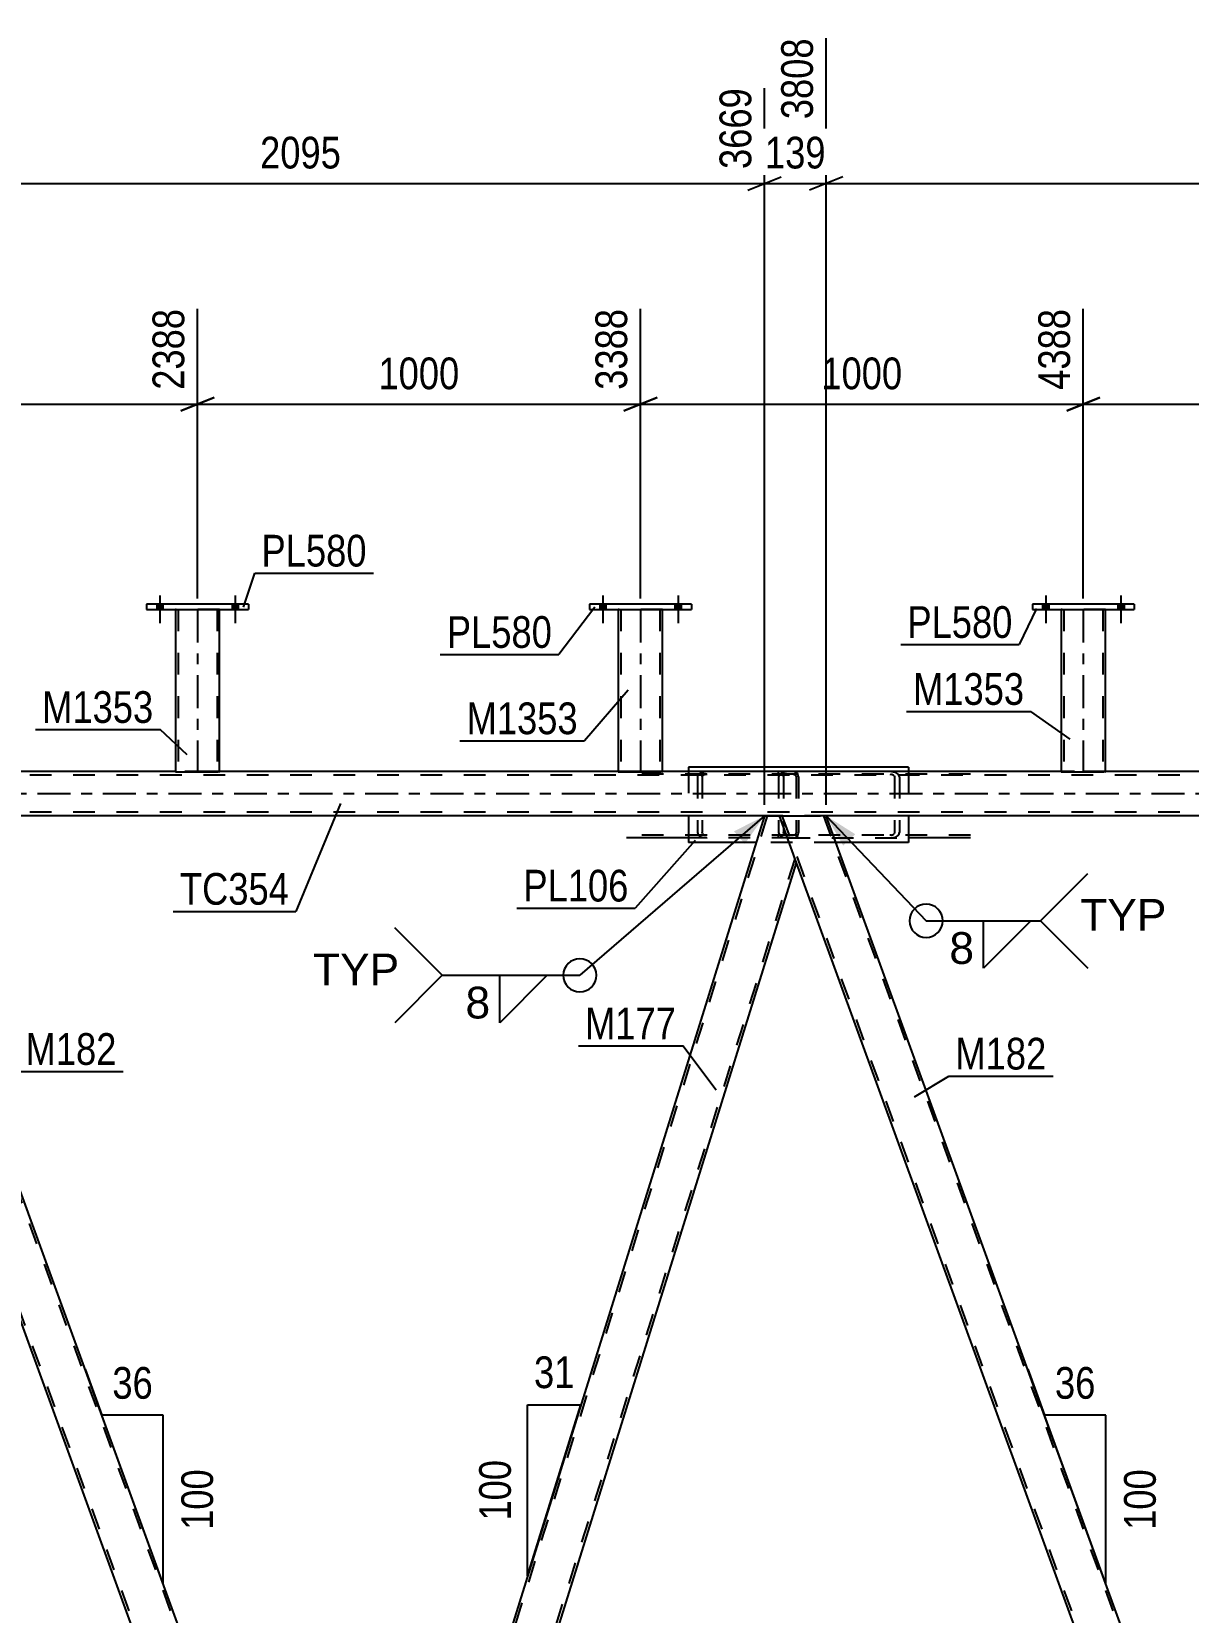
# Model space of a CAD drawing. Header units: millimetres. Extents: x -832 to 357, y -842 to -1.
# Drawn here: x -718.5 to -614.1, y -725.9 to -583.1 of the extents above; entities that cross this region are included whole.
import ezdxf

# ---------------------------------------------------------------- set-up
doc = ezdxf.new("R2010")
doc.units = ezdxf.units.MM
doc.linetypes.add('DXK_LINE_DOT2', pattern=[3.9198, 1.9599, -1.9599])
doc.linetypes.add('DXK_LINE_DOT3', pattern=[5.9187, 2.979, -0.9799, 0.9799, -0.9799])
doc.styles.add('Arial', font='ARIAL.TTF', dxfattribs={"height": 0.2})
doc.styles.add('Arial Narrow', font='ARIALN.TTF', dxfattribs={"height": 0.2})

# ---------------------------------------------------------------- blocks, each defined once
blk = doc.blocks.new('Part-570388851-6500 - 6452')
at = {"color": 2, "linetype": 'Continuous'}
for p, q in [((-736.16, -653.92), (-692.04, -775.14)), ((-736.16, -653.92), (-736.12, -653.92)), ((-736.12, -653.92), (-732.41, -653.92)), ((-731.9, -653.92), (-732.41, -653.92)), ((-689.04, -771.67), (-731.9, -653.92))]:
    blk.add_line(p, q, dxfattribs=at)
at = {"color": 7, "linetype": 'DXK_LINE_DOT2'}
for p, q in [((-735.9, -653.92), (-691.78, -775.14)), ((-732.16, -653.92), (-688.03, -775.14)), ((-731.94, -653.92), (-732.05, -653.92)), ((-731.9, -653.92), (-731.94, -653.92)), ((-689.04, -771.67), (-687.78, -775.14)), ((-687.78, -775.14), (-692.04, -775.14))]:
    blk.add_line(p, q, dxfattribs=at)
blk = doc.blocks.new('Part-570388851-6543 - 6452')
at = {"color": 2, "linetype": 'Continuous'}
for p, q in [((-651.02, -653.92), (-650.98, -653.92)), ((-650.98, -653.92), (-647.28, -653.92)), ((-646.77, -653.92), (-647.28, -653.92)), ((-603.91, -771.67), (-646.77, -653.92)), ((-649.48, -658.17), (-606.9, -775.14))]:
    blk.add_line(p, q, dxfattribs=at)
at = {"color": 7, "linetype": 'DXK_LINE_DOT2'}
for p, q in [((-651.02, -653.92), (-649.48, -658.17)), ((-650.77, -653.92), (-606.65, -775.14)), ((-647.02, -653.92), (-602.9, -775.14)), ((-646.8, -653.92), (-646.92, -653.92)), ((-646.77, -653.92), (-646.8, -653.92)), ((-603.91, -771.67), (-602.65, -775.14)), ((-602.65, -775.14), (-606.9, -775.14))]:
    blk.add_line(p, q, dxfattribs=at)
blk = doc.blocks.new('Part-570388851-6627 - 6452')
at = {"color": 2, "linetype": 'Continuous'}
for p, q in [((-625.55, -635.28), (-625.55, -649.93)), ((-621.55, -649.93), (-621.55, -635.28)), ((-625.55, -649.93), (-622.03, -649.93)), ((-621.59, -649.93), (-622.03, -649.93)), ((-621.59, -649.93), (-621.55, -649.93))]:
    blk.add_line(p, q, dxfattribs=at)
at = {"color": 7, "linetype": 'DXK_LINE_DOT2'}
for p, q in [((-621.55, -635.28), (-625.55, -635.28)), ((-625.31, -635.28), (-625.31, -649.93)), ((-621.79, -635.28), (-621.79, -649.93)), ((-625.31, -649.93), (-625.29, -649.93)), ((-622.03, -649.93), (-621.69, -649.93))]:
    blk.add_line(p, q, dxfattribs=at)
at = {"color": 7, "linetype": 'DXK_LINE_DOT3'}
blk.add_line((-623.55, -635.28), (-623.55, -649.93), dxfattribs=at)
blk = doc.blocks.new('Part-570388851-6663 - 6452')
at = {"color": 2, "linetype": 'Continuous'}
for p, q in [((-708.15, -634.8), (-708.15, -635.28)), ((-698.95, -634.8), (-708.15, -634.8)), ((-708.15, -635.28), (-698.95, -635.28)), ((-698.95, -634.8), (-698.95, -635.28))]:
    blk.add_line(p, q, dxfattribs=at)
blk = doc.blocks.new('Part-570388851-6668 - 6452')
at = {"color": 2, "linetype": 'Continuous'}
for p, q in [((-705.55, -635.28), (-705.55, -649.93)), ((-701.55, -649.93), (-701.55, -635.28)), ((-705.55, -649.93), (-702.03, -649.93)), ((-701.59, -649.93), (-702.03, -649.93)), ((-701.59, -649.93), (-701.55, -649.93))]:
    blk.add_line(p, q, dxfattribs=at)
at = {"color": 7, "linetype": 'DXK_LINE_DOT2'}
for p, q in [((-701.55, -635.28), (-705.55, -635.28)), ((-705.31, -635.28), (-705.31, -649.93)), ((-701.79, -635.28), (-701.79, -649.93)), ((-705.31, -649.93), (-705.29, -649.93)), ((-705.29, -649.93), (-705.25, -649.93)), ((-705.25, -649.93), (-705.24, -649.93)), ((-702.03, -649.93), (-701.69, -649.93))]:
    blk.add_line(p, q, dxfattribs=at)
at = {"color": 7, "linetype": 'DXK_LINE_DOT3'}
blk.add_line((-703.55, -635.28), (-703.55, -649.93), dxfattribs=at)
blk = doc.blocks.new('Part-570388851-6714 - 6452')
at = {"color": 2, "linetype": 'Continuous'}
for p, q in [((-652.34, -653.92), (-689.04, -771.67)), ((-652.34, -653.92), (-652.3, -653.92)), ((-652.3, -653.92), (-651.02, -653.92)), ((-651.02, -653.92), (-649.48, -658.17)), ((-649.48, -658.17), (-685.93, -775.14)), ((-687.78, -775.14), (-689.04, -771.67))]:
    blk.add_line(p, q, dxfattribs=at)
at = {"color": 7, "linetype": 'DXK_LINE_DOT2'}
for p, q in [((-652.09, -653.92), (-688.91, -772.05)), ((-649.61, -657.8), (-686.19, -775.14)), ((-685.93, -775.14), (-687.78, -775.14))]:
    blk.add_line(p, q, dxfattribs=at)
blk = doc.blocks.new('Bolt-570388851-6970 - 6452')
at = {"linetype": 'Continuous'}
for points in [[(-666.67, -634.8), (-667.23, -634.8), (-667.23, -635.28), (-666.67, -635.28)], [(-666.67, -634.8), (-667.23, -634.8), (-667.23, -635.28), (-666.67, -635.28)], [(-659.87, -634.8), (-660.43, -634.8), (-660.43, -635.28), (-659.87, -635.28)], [(-659.87, -634.8), (-660.43, -634.8), (-660.43, -635.28), (-659.87, -635.28)]]:
    blk.add_hatch(color=1, dxfattribs=at).paths.add_polyline_path(points)
at = {"color": 1, "linetype": 'Continuous'}
for p, q in [((-666.95, -634), (-666.95, -636.52)), ((-666.95, -634), (-666.95, -636.52)), ((-660.15, -634), (-660.15, -636.52)), ((-660.15, -634), (-660.15, -636.52)), ((-667.23, -634.8), (-667.23, -635.28)), ((-667.23, -634.8), (-667.23, -635.28)), ((-666.67, -634.8), (-666.67, -635.28)), ((-666.67, -634.8), (-666.67, -635.28)), ((-660.43, -634.8), (-660.43, -635.28)), ((-660.43, -634.8), (-660.43, -635.28)), ((-659.87, -634.8), (-659.87, -635.28)), ((-659.87, -634.8), (-659.87, -635.28))]:
    blk.add_line(p, q, dxfattribs=at)
blk = doc.blocks.new('Part-570388851-6797 - 6452')
at = {"color": 2, "linetype": 'Continuous'}
for p, q in [((-628.15, -634.8), (-628.15, -635.28)), ((-618.95, -634.8), (-628.15, -634.8)), ((-628.15, -635.28), (-618.95, -635.28)), ((-618.95, -634.8), (-618.95, -635.28))]:
    blk.add_line(p, q, dxfattribs=at)
blk = doc.blocks.new('Part-570388851-6928 - 6452')
at = {"color": 2, "linetype": 'Continuous'}
for p, q in [((-668.15, -634.8), (-668.15, -635.28)), ((-658.95, -634.8), (-668.15, -634.8)), ((-668.15, -635.28), (-658.95, -635.28)), ((-658.95, -634.8), (-658.95, -635.28))]:
    blk.add_line(p, q, dxfattribs=at)
blk = doc.blocks.new('Part-570388851-6883 - 6452')
at = {"color": 7, "linetype": 'DXK_LINE_DOT2'}
for p, q in [((-542.03, -649.92), (-745.55, -649.92)), ((-701.55, -649.92), (-705.55, -649.92)), ((-661.55, -649.92), (-665.55, -649.92)), ((-621.55, -649.92), (-625.55, -649.92)), ((-81.73, -650.24), (-763.31, -650.24)), ((-81.73, -653.6), (-763.31, -653.6)), ((-646.77, -653.92), (-652.34, -653.92))]:
    blk.add_line(p, q, dxfattribs=at)
at = {"color": 2, "linetype": 'Continuous'}
for p, q in [((-705.55, -649.92), (-741.55, -649.92)), ((-665.55, -649.92), (-701.55, -649.92)), ((-625.55, -649.92), (-661.55, -649.92)), ((-585.55, -649.92), (-621.55, -649.92)), ((-652.34, -653.92), (-731.9, -653.92)), ((-567.21, -653.92), (-646.77, -653.92))]:
    blk.add_line(p, q, dxfattribs=at)
at = {"color": 7, "linetype": 'DXK_LINE_DOT3'}
blk.add_line((-81.73, -651.92), (-763.31, -651.92), dxfattribs=at)
blk = doc.blocks.new('Part-570388851-6933 - 6452')
at = {"color": 2, "linetype": 'Continuous'}
for p, q in [((-665.55, -635.28), (-665.55, -649.93)), ((-661.55, -649.93), (-661.55, -635.28)), ((-665.55, -649.93), (-662.03, -649.93)), ((-661.59, -649.93), (-662.03, -649.93)), ((-661.59, -649.93), (-661.55, -649.93))]:
    blk.add_line(p, q, dxfattribs=at)
at = {"color": 7, "linetype": 'DXK_LINE_DOT2'}
for p, q in [((-661.55, -635.28), (-665.55, -635.28)), ((-665.31, -635.28), (-665.31, -649.93)), ((-661.79, -635.28), (-661.79, -649.93)), ((-665.31, -649.93), (-665.29, -649.93)), ((-665.29, -649.93), (-665.25, -649.93)), ((-665.25, -649.93), (-665.24, -649.93)), ((-662.03, -649.93), (-661.69, -649.93))]:
    blk.add_line(p, q, dxfattribs=at)
at = {"color": 7, "linetype": 'DXK_LINE_DOT3'}
blk.add_line((-663.55, -635.28), (-663.55, -649.93), dxfattribs=at)
blk = doc.blocks.new('Part-570388851-6964 - 6452')
at = {"color": 7, "linetype": 'DXK_LINE_DOT2'}
for p, q in [((-649.71, -649.92), (-664.81, -649.92)), ((-649.71, -650.16), (-664.81, -650.16)), ((-658.35, -650.27), (-658.4, -650.4)), ((-658.4, -650.4), (-658.4, -655.44)), ((-658.33, -650.22), (-658.35, -650.27)), ((-657.96, -650.4), (-657.93, -650.31)), ((-657.96, -650.4), (-657.96, -655.44)), ((-657.52, -649.92), (-657.86, -649.96)), ((-657.69, -650.18), (-657.52, -650.16)), ((-651.07, -650.16), (-651.07, -649.92)), ((-649.54, -649.96), (-649.71, -649.92)), ((-649.71, -650.16), (-649.63, -650.18)), ((-649.63, -650.18), (-649.56, -650.23)), ((-649.56, -650.23), (-649.51, -650.31)), ((-649.4, -650.07), (-649.54, -649.96)), ((-649.51, -650.31), (-649.49, -650.4)), ((-649.49, -650.4), (-649.49, -655.44)), ((-649.31, -650.22), (-649.4, -650.07)), ((-649.27, -650.4), (-649.31, -650.22)), ((-649.27, -650.4), (-649.27, -655.44)), ((-658.4, -655.44), (-658.33, -655.63)), ((-657.93, -655.54), (-657.96, -655.44)), ((-649.56, -655.61), (-649.63, -655.67)), ((-649.51, -655.54), (-649.56, -655.61)), ((-649.49, -655.44), (-649.51, -655.54)), ((-649.4, -655.78), (-649.31, -655.63)), ((-649.31, -655.63), (-649.27, -655.44)), ((-649.71, -655.68), (-664.81, -655.68)), ((-649.71, -655.92), (-659.2, -655.92)), ((-657.86, -655.89), (-657.52, -655.92)), ((-657.52, -655.68), (-657.69, -655.67)), ((-651.07, -655.92), (-651.07, -655.68)), ((-649.63, -655.67), (-649.71, -655.68)), ((-649.71, -655.92), (-649.54, -655.89)), ((-649.54, -655.89), (-649.4, -655.78))]:
    blk.add_line(p, q, dxfattribs=at)
at = {"color": 2, "linetype": 'Continuous'}
blk.add_line((-659.2, -655.92), (-664.81, -655.92), dxfattribs=at)
at = {"color": 7, "linetype": 'DXK_LINE_DOT2'}
for centre, radius, start, end in [((-657.72, -650.77), 0.817, 99.5223, 138.0732), ((-657.62, -650.59), 0.408, 99.5223, 138.0732), ((-657.72, -655.08), 0.817, 221.9269, 260.4778), ((-657.62, -655.26), 0.408, 221.9269, 260.4778)]:
    blk.add_arc(centre, radius, start, end, dxfattribs=at)
blk = doc.blocks.new('Part-570388851-6983 - 6452')
at = {"color": 7, "linetype": 'DXK_LINE_DOT2'}
for p, q in [((-651.02, -650.27), (-651.07, -650.4)), ((-651.07, -650.4), (-651.07, -655.44)), ((-651, -650.22), (-651.02, -650.27)), ((-650.63, -650.4), (-650.6, -650.31)), ((-650.63, -650.4), (-650.63, -655.44)), ((-650.19, -649.92), (-650.53, -649.96)), ((-650.36, -650.18), (-650.19, -650.16)), ((-633.74, -649.92), (-650.19, -649.92)), ((-633.74, -650.16), (-650.19, -650.16)), ((-640.69, -649.96), (-641.03, -649.92)), ((-641.03, -650.16), (-640.86, -650.18)), ((-640.62, -650.31), (-640.59, -650.4)), ((-640.59, -650.4), (-640.59, -655.44)), ((-640.2, -650.27), (-640.22, -650.22)), ((-640.15, -650.4), (-640.2, -650.27)), ((-640.15, -650.4), (-640.15, -655.44)), ((-651.07, -655.44), (-651, -655.63)), ((-650.6, -655.54), (-650.63, -655.44)), ((-640.59, -655.44), (-640.62, -655.54)), ((-640.22, -655.63), (-640.15, -655.44)), ((-650.53, -655.89), (-650.26, -655.92)), ((-650.23, -655.68), (-650.36, -655.67)), ((-650.26, -655.92), (-650.19, -655.92)), ((-650.19, -655.68), (-650.23, -655.68)), ((-633.74, -655.68), (-650.19, -655.68)), ((-650.19, -655.92), (-639.35, -655.92)), ((-640.86, -655.67), (-641.03, -655.68)), ((-641.03, -655.92), (-640.69, -655.89))]:
    blk.add_line(p, q, dxfattribs=at)
at = {"color": 2, "linetype": 'Continuous'}
blk.add_line((-633.74, -655.92), (-639.35, -655.92), dxfattribs=at)
at = {"color": 7, "linetype": 'DXK_LINE_DOT2'}
for centre, radius, start, end in [((-650.39, -650.77), 0.817, 99.5223, 138.0732), ((-650.29, -650.59), 0.408, 99.5223, 138.0732), ((-640.93, -650.59), 0.408, 41.9269, 80.4778), ((-640.83, -650.77), 0.817, 41.9269, 80.4778), ((-650.39, -655.08), 0.817, 221.9269, 260.4778), ((-650.29, -655.26), 0.408, 221.9269, 260.4778), ((-640.93, -655.26), 0.408, 279.5223, 318.0732), ((-640.83, -655.08), 0.817, 279.5223, 318.0732)]:
    blk.add_arc(centre, radius, start, end, dxfattribs=at)
blk = doc.blocks.new('Bolt-570388851-7006 - 6452')
at = {"linetype": 'Continuous'}
for points in [[(-706.67, -634.8), (-707.23, -634.8), (-707.23, -635.28), (-706.67, -635.28)], [(-706.67, -634.8), (-707.23, -634.8), (-707.23, -635.28), (-706.67, -635.28)], [(-699.87, -634.8), (-700.43, -634.8), (-700.43, -635.28), (-699.87, -635.28)], [(-699.87, -634.8), (-700.43, -634.8), (-700.43, -635.28), (-699.87, -635.28)]]:
    blk.add_hatch(color=1, dxfattribs=at).paths.add_polyline_path(points)
at = {"color": 1, "linetype": 'Continuous'}
for p, q in [((-706.95, -634), (-706.95, -636.52)), ((-706.95, -634), (-706.95, -636.52)), ((-700.15, -634), (-700.15, -636.52)), ((-700.15, -634), (-700.15, -636.52)), ((-707.23, -634.8), (-707.23, -635.28)), ((-707.23, -634.8), (-707.23, -635.28)), ((-706.67, -634.8), (-706.67, -635.28)), ((-706.67, -634.8), (-706.67, -635.28)), ((-700.43, -634.8), (-700.43, -635.28)), ((-700.43, -634.8), (-700.43, -635.28)), ((-699.87, -634.8), (-699.87, -635.28)), ((-699.87, -634.8), (-699.87, -635.28))]:
    blk.add_line(p, q, dxfattribs=at)
blk = doc.blocks.new('Bolt-570388851-7035 - 6452')
at = {"linetype": 'Continuous'}
for points in [[(-626.67, -634.8), (-627.23, -634.8), (-627.23, -635.28), (-626.67, -635.28)], [(-626.67, -634.8), (-627.23, -634.8), (-627.23, -635.28), (-626.67, -635.28)], [(-619.87, -634.8), (-620.43, -634.8), (-620.43, -635.28), (-619.87, -635.28)], [(-619.87, -634.8), (-620.43, -634.8), (-620.43, -635.28), (-619.87, -635.28)]]:
    blk.add_hatch(color=1, dxfattribs=at).paths.add_polyline_path(points)
at = {"color": 1, "linetype": 'Continuous'}
for p, q in [((-626.95, -634), (-626.95, -636.52)), ((-626.95, -634), (-626.95, -636.52)), ((-620.15, -634), (-620.15, -636.52)), ((-620.15, -634), (-620.15, -636.52)), ((-627.23, -634.8), (-627.23, -635.28)), ((-627.23, -634.8), (-627.23, -635.28)), ((-626.67, -634.8), (-626.67, -635.28)), ((-626.67, -634.8), (-626.67, -635.28)), ((-620.43, -634.8), (-620.43, -635.28)), ((-620.43, -634.8), (-620.43, -635.28)), ((-619.87, -634.8), (-619.87, -635.28)), ((-619.87, -634.8), (-619.87, -635.28))]:
    blk.add_line(p, q, dxfattribs=at)
blk = doc.blocks.new('Part-570388851-7071 - 6452')
at = {"color": 2, "linetype": 'Continuous'}
for p, q in [((-659.2, -649.52), (-659.2, -649.92)), ((-639.35, -649.52), (-659.2, -649.52)), ((-639.35, -649.52), (-639.35, -649.92)), ((-659.2, -653.92), (-659.2, -656.32)), ((-639.35, -653.92), (-639.35, -656.32)), ((-653.09, -656.32), (-659.2, -656.32)), ((-639.35, -656.32), (-645.89, -656.32))]:
    blk.add_line(p, q, dxfattribs=at)
at = {"color": 7, "linetype": 'DXK_LINE_DOT2'}
for p, q in [((-659.2, -649.92), (-659.2, -653.92)), ((-639.35, -649.92), (-639.35, -653.92)), ((-645.89, -656.32), (-653.09, -656.32))]:
    blk.add_line(p, q, dxfattribs=at)
blk = doc.blocks.new('StraightDimension-570388851-7262 - 6452')
at = {"color": 7, "linetype": 'Continuous'}
for p, q in [((-623.55, -634.28), (-623.55, -608.11)), ((-583.55, -634.28), (-583.55, -608.11)), ((-622.05, -616.12), (-625.05, -617.32)), ((-623.55, -616.72), (-583.55, -616.72)), ((-585.05, -617.32), (-582.05, -616.12))]:
    blk.add_line(p, q, dxfattribs=at)
at = {"color": 0}
blk.add_wipeout([(-599.29, -615.97), (-599.29, -611.77), (-607.81, -611.77), (-607.81, -615.97)], dxfattribs=at)
at = {"color": 3, "style": 'Arial Narrow'}
blk.add_text('1000', height=2.863, dxfattribs=at).set_placement((-607.21, -615.37))
at = {"color": 0, "linetype": 'Continuous'}
blk.add_wipeout([(-584.15, -607.51), (-588.35, -607.51), (-588.35, -616.02), (-584.15, -616.02)], dxfattribs=at)
at = {"color": 3, "linetype": 'Continuous', "style": 'Arial Narrow'}
blk.add_text('5388', height=2.863, rotation=90.0002, dxfattribs=at).set_placement((-584.75, -615.42))
blk = doc.blocks.new('AngleDimension-570388851-8210 - 6452')
at = {"color": 7, "linetype": 'Continuous'}
for p, q in [((-713.71, -703.91), (-712.19, -708.09)), ((-706.65, -708.09), (-712.19, -708.09)), ((-706.65, -723.31), (-712.19, -708.09)), ((-706.65, -723.31), (-706.65, -708.09))]:
    blk.add_line(p, q, dxfattribs=at)
at = {"color": 0}
blk.add_wipeout([(-701.55, -712.36), (-705.75, -712.36), (-705.75, -719.04), (-701.55, -719.04)], dxfattribs=at)
at = {"color": 3, "style": 'Arial Narrow'}
blk.add_text('100', height=2.863, rotation=90.0002, dxfattribs=at).set_placement((-702.15, -718.44))
at = {"color": 0}
blk.add_wipeout([(-706.99, -707.19), (-706.99, -702.99), (-711.84, -702.99), (-711.84, -707.19)], dxfattribs=at)
at = {"color": 3, "style": 'Arial Narrow'}
blk.add_text('36', height=2.863, dxfattribs=at).set_placement((-711.24, -706.59))
blk = doc.blocks.new('StraightDimension-570388851-7241 - 6452')
at = {"color": 7, "linetype": 'Continuous'}
for p, q in [((-743.55, -634.28), (-743.55, -608.11)), ((-703.55, -634.28), (-703.55, -608.11)), ((-742.05, -616.12), (-745.05, -617.32)), ((-743.55, -616.72), (-703.55, -616.72)), ((-705.05, -617.32), (-702.05, -616.12))]:
    blk.add_line(p, q, dxfattribs=at)
at = {"color": 0}
blk.add_wipeout([(-719.29, -615.97), (-719.29, -611.77), (-727.81, -611.77), (-727.81, -615.97)], dxfattribs=at)
at = {"color": 3, "style": 'Arial Narrow'}
blk.add_text('1000', height=2.863, dxfattribs=at).set_placement((-727.21, -615.37))
at = {"color": 0, "linetype": 'Continuous'}
blk.add_wipeout([(-704.15, -607.51), (-708.35, -607.51), (-708.35, -616.02), (-704.15, -616.02)], dxfattribs=at)
at = {"color": 3, "linetype": 'Continuous', "style": 'Arial Narrow'}
blk.add_text('2388', height=2.863, rotation=90.0002, dxfattribs=at).set_placement((-704.75, -615.42))
blk = doc.blocks.new('StraightDimension-570388851-7249 - 6452')
at = {"color": 7, "linetype": 'Continuous'}
for p, q in [((-703.55, -634.28), (-703.55, -608.11)), ((-663.55, -634.28), (-663.55, -608.11)), ((-702.05, -616.12), (-705.05, -617.32)), ((-703.55, -616.72), (-663.55, -616.72)), ((-665.05, -617.32), (-662.05, -616.12))]:
    blk.add_line(p, q, dxfattribs=at)
at = {"color": 0}
blk.add_wipeout([(-679.29, -615.97), (-679.29, -611.77), (-687.81, -611.77), (-687.81, -615.97)], dxfattribs=at)
at = {"color": 3, "style": 'Arial Narrow'}
blk.add_text('1000', height=2.863, dxfattribs=at).set_placement((-687.21, -615.37))
at = {"color": 0, "linetype": 'Continuous'}
blk.add_wipeout([(-664.15, -607.51), (-668.35, -607.51), (-668.35, -616.02), (-664.15, -616.02)], dxfattribs=at)
at = {"color": 3, "linetype": 'Continuous', "style": 'Arial Narrow'}
blk.add_text('3388', height=2.863, rotation=90.0002, dxfattribs=at).set_placement((-664.75, -615.42))
blk = doc.blocks.new('StraightDimension-570388851-7256 - 6452')
at = {"color": 7, "linetype": 'Continuous'}
for p, q in [((-663.55, -634.28), (-663.55, -608.11)), ((-623.55, -634.28), (-623.55, -608.11)), ((-662.05, -616.12), (-665.05, -617.32)), ((-663.55, -616.72), (-623.55, -616.72)), ((-625.05, -617.32), (-622.05, -616.12))]:
    blk.add_line(p, q, dxfattribs=at)
at = {"color": 0}
blk.add_wipeout([(-639.29, -615.97), (-639.29, -611.77), (-647.81, -611.77), (-647.81, -615.97)], dxfattribs=at)
at = {"color": 3, "style": 'Arial Narrow'}
blk.add_text('1000', height=2.863, dxfattribs=at).set_placement((-647.21, -615.37))
at = {"color": 0, "linetype": 'Continuous'}
blk.add_wipeout([(-624.15, -607.51), (-628.35, -607.51), (-628.35, -616.02), (-624.15, -616.02)], dxfattribs=at)
at = {"color": 3, "linetype": 'Continuous', "style": 'Arial Narrow'}
blk.add_text('4388', height=2.863, rotation=90.0002, dxfattribs=at).set_placement((-624.75, -615.42))
blk = doc.blocks.new('AngleDimension-570388851-7467 - 6452')
at = {"color": 7, "linetype": 'Continuous'}
for p, q in [((-673.75, -707.13), (-668.92, -707.13)), ((-673.75, -722.6), (-668.92, -707.13)), ((-673.75, -722.6), (-673.75, -707.13)), ((-669.38, -708.58), (-668.92, -707.13))]:
    blk.add_line(p, q, dxfattribs=at)
at = {"color": 0}
for points in [[(-668.91, -706.23), (-668.91, -702.03), (-673.76, -702.03), (-673.76, -706.23)], [(-674.65, -711.52), (-678.85, -711.52), (-678.85, -718.2), (-674.65, -718.2)]]:
    blk.add_wipeout(points, dxfattribs=at)
at = {"color": 3, "style": 'Arial Narrow'}
blk.add_text('31', height=2.863, dxfattribs=at).set_placement((-673.16, -705.63))
blk.add_text('100', height=2.863, rotation=90.0002, dxfattribs=at).set_placement((-675.25, -717.6))
blk = doc.blocks.new('AngleDimension-570388851-7486 - 6452')
at = {"color": 7, "linetype": 'Continuous'}
for p, q in [((-628.57, -703.91), (-627.05, -708.09)), ((-621.51, -708.09), (-627.05, -708.09)), ((-621.51, -723.31), (-627.05, -708.09)), ((-621.51, -723.31), (-621.51, -708.09))]:
    blk.add_line(p, q, dxfattribs=at)
at = {"color": 0}
blk.add_wipeout([(-616.41, -712.36), (-620.61, -712.36), (-620.61, -719.04), (-616.41, -719.04)], dxfattribs=at)
at = {"color": 3, "style": 'Arial Narrow'}
blk.add_text('100', height=2.863, rotation=90.0002, dxfattribs=at).set_placement((-617.01, -718.44))
at = {"color": 0}
blk.add_wipeout([(-621.85, -707.19), (-621.85, -702.99), (-626.71, -702.99), (-626.71, -707.19)], dxfattribs=at)
at = {"color": 3, "style": 'Arial Narrow'}
blk.add_text('36', height=2.863, dxfattribs=at).set_placement((-626.11, -706.59))
blk = doc.blocks.new('StraightDimension-570388851-7676 - 6452')
at = {"color": 7, "linetype": 'Continuous'}
for p, q in [((-736.16, -652.92), (-736.16, -588.16)), ((-652.34, -652.92), (-652.34, -588.16)), ((-734.66, -596.17), (-737.66, -597.37)), ((-736.16, -596.77), (-652.34, -596.77)), ((-653.84, -597.37), (-650.84, -596.17))]:
    blk.add_line(p, q, dxfattribs=at)
at = {"color": 0}
blk.add_wipeout([(-689.99, -596.02), (-689.99, -591.82), (-698.5, -591.82), (-698.5, -596.02)], dxfattribs=at)
at = {"color": 3, "style": 'Arial Narrow'}
blk.add_text('2095', height=2.863, dxfattribs=at).set_placement((-697.9, -595.42))
at = {"color": 0, "linetype": 'Continuous'}
blk.add_wipeout([(-652.94, -587.56), (-657.14, -587.56), (-657.14, -596.07), (-652.94, -596.07)], dxfattribs=at)
at = {"color": 3, "linetype": 'Continuous', "style": 'Arial Narrow'}
blk.add_text('3669', height=2.863, rotation=90.0002, dxfattribs=at).set_placement((-653.54, -595.47))
blk = doc.blocks.new('StraightDimension-570388851-7876 - 6452')
at = {"color": 7, "linetype": 'Continuous'}
for p, q in [((-646.77, -652.92), (-646.77, -583.66)), ((-567.21, -652.92), (-567.21, -588.16)), ((-645.27, -596.17), (-648.27, -597.37)), ((-646.77, -596.77), (-567.21, -596.77)), ((-568.71, -597.37), (-565.71, -596.17))]:
    blk.add_line(p, q, dxfattribs=at)
at = {"color": 0}
blk.add_wipeout([(-602.73, -596.02), (-602.73, -591.82), (-611.24, -591.82), (-611.24, -596.02)], dxfattribs=at)
at = {"color": 3, "style": 'Arial Narrow'}
blk.add_text('1989', height=2.863, dxfattribs=at).set_placement((-610.64, -595.42))
at = {"color": 0, "linetype": 'Continuous'}
blk.add_wipeout([(-567.81, -587.56), (-572.01, -587.56), (-572.01, -596.07), (-567.81, -596.07)], dxfattribs=at)
at = {"color": 3, "linetype": 'Continuous', "style": 'Arial Narrow'}
blk.add_text('5797', height=2.863, rotation=90.0002, dxfattribs=at).set_placement((-568.41, -595.47))
blk = doc.blocks.new('StraightDimension-570388851-7914 - 6452')
at = {"color": 7, "linetype": 'Continuous'}
for p, q in [((-646.77, -652.92), (-646.77, -583.66)), ((-652.34, -652.92), (-652.34, -588.16)), ((-653.84, -597.37), (-650.84, -596.17)), ((-652.34, -596.77), (-646.77, -596.77)), ((-645.27, -596.17), (-648.27, -597.37))]:
    blk.add_line(p, q, dxfattribs=at)
at = {"color": 0}
blk.add_wipeout([(-646.21, -596.02), (-646.21, -591.82), (-652.9, -591.82), (-652.9, -596.02)], dxfattribs=at)
at = {"color": 3, "style": 'Arial Narrow'}
blk.add_text('139', height=2.863, dxfattribs=at).set_placement((-652.3, -595.42))
at = {"color": 0, "linetype": 'Continuous'}
blk.add_wipeout([(-647.37, -583.06), (-651.57, -583.06), (-651.57, -591.57), (-647.37, -591.57)], dxfattribs=at)
at = {"color": 3, "linetype": 'Continuous', "style": 'Arial Narrow'}
blk.add_text('3808', height=2.863, rotation=90.0002, dxfattribs=at).set_placement((-647.97, -590.97))
blk = doc.blocks.new('Mark-570388851-6623 - 6452')
at = {"color": 0}
blk.add_wipeout([(-628.88, -643.89), (-628.88, -640.89), (-638.93, -640.89), (-638.93, -643.89)], dxfattribs=at)
blk.add_wipeout([(-628.88, -643.89), (-628.88, -640.89), (-638.93, -640.89), (-638.93, -643.89)], dxfattribs=at)
at = {"color": 30, "linetype": 'Continuous'}
for p in [(-639.53, -644.49), (-624.74, -646.99)]:
    blk.add_line(p, (-628.28, -644.49), dxfattribs=at)
at = {"color": 3, "style": 'Arial Narrow'}
blk.add_text('M1353', height=2.863, dxfattribs=at).set_placement((-638.93, -643.89))
blk = doc.blocks.new('Mark-570388851-6496 - 6452')
at = {"color": 0}
blk.add_wipeout([(-710.85, -676.42), (-710.85, -673.42), (-719.08, -673.42), (-719.08, -676.42)], dxfattribs=at)
blk.add_wipeout([(-710.85, -676.42), (-710.85, -673.42), (-719.08, -673.42), (-719.08, -676.42)], dxfattribs=at)
at = {"color": 30, "linetype": 'Continuous'}
for p, q in [((-723.19, -681.09), (-719.68, -677.02)), ((-719.68, -677.02), (-710.25, -677.02))]:
    blk.add_line(p, q, dxfattribs=at)
at = {"color": 3, "style": 'Arial Narrow'}
blk.add_text('M182', height=2.863, dxfattribs=at).set_placement((-719.08, -676.42))
blk = doc.blocks.new('Mark-570388851-6539 - 6452')
at = {"color": 0}
blk.add_wipeout([(-626.88, -676.84), (-626.88, -673.84), (-635.1, -673.84), (-635.1, -676.84)], dxfattribs=at)
blk.add_wipeout([(-626.88, -676.84), (-626.88, -673.84), (-635.1, -673.84), (-635.1, -676.84)], dxfattribs=at)
at = {"color": 30, "linetype": 'Continuous'}
for p, q in [((-638.8, -679.32), (-635.7, -677.44)), ((-635.7, -677.44), (-626.28, -677.44))]:
    blk.add_line(p, q, dxfattribs=at)
at = {"color": 3, "style": 'Arial Narrow'}
blk.add_text('M182', height=2.863, dxfattribs=at).set_placement((-635.1, -676.84))
blk = doc.blocks.new('WeldMark-570388851-25606 - 6452')
at = {"linetype": 'Continuous'}
blk.add_hatch(color=30, dxfattribs=at).paths.add_polyline_path([(-655.1, -655.32), (-652.34, -653.92), (-654.12, -656.45)])
at = {"color": 30, "linetype": 'Continuous'}
blk.add_line((-652.34, -653.92), (-669.02, -668.33), dxfattribs=at)
at = {"color": 3, "linetype": 'Continuous'}
for q in [(-685.73, -664.04), (-685.73, -672.61)]:
    blk.add_line((-681.45, -668.33), q, dxfattribs=at)
for start, end in [(90, 270), (270, 90)]:
    blk.add_arc((-669.02, -668.33), 1.5, start, end, dxfattribs=at)
at = {"color": 0}
blk.add_wipeout([(-676.92, -672.43), (-676.92, -669.03), (-679.55, -669.03), (-679.55, -672.43)], dxfattribs=at)
at = {"color": 30, "linetype": 'Continuous'}
blk.add_line((-681.45, -668.33), (-669.02, -668.33), dxfattribs=at)
at = {"color": 3, "linetype": 'Continuous'}
for p, q in [((-676.26, -668.33), (-671.98, -668.33)), ((-671.98, -668.33), (-676.26, -672.61)), ((-676.26, -672.61), (-676.26, -668.33))]:
    blk.add_line(p, q, dxfattribs=at)
at = {"color": 3, "style": 'Arial'}
blk.add_text('8', height=2.87, dxfattribs=at).set_placement((-679.35, -672.23))
at = {"color": 0, "linetype": 'Continuous'}
blk.add_wipeout([(-685.35, -669.23), (-685.35, -666.23), (-693.12, -666.23), (-693.12, -669.23)], dxfattribs=at)
blk.add_wipeout([(-685.35, -669.23), (-685.35, -666.23), (-693.12, -666.23), (-693.12, -669.23)], dxfattribs=at)
at = {"color": 3, "linetype": 'Continuous', "style": 'Arial'}
blk.add_text('TYP', height=2.865, dxfattribs=at).set_placement((-693.12, -669.23))
blk = doc.blocks.new('Mark-570388851-6659 - 6452')
at = {"color": 0}
blk.add_wipeout([(-688.26, -631.39), (-688.26, -628.39), (-697.77, -628.39), (-697.77, -631.39)], dxfattribs=at)
blk.add_wipeout([(-688.26, -631.39), (-688.26, -628.39), (-697.77, -628.39), (-697.77, -631.39)], dxfattribs=at)
at = {"color": 30, "linetype": 'Continuous'}
for p, q in [((-699.39, -635.07), (-698.37, -631.99)), ((-698.37, -631.99), (-687.66, -631.99))]:
    blk.add_line(p, q, dxfattribs=at)
at = {"color": 3, "style": 'Arial Narrow'}
blk.add_text('PL580', height=2.863, dxfattribs=at).set_placement((-697.77, -631.39))
blk = doc.blocks.new('Mark-570388851-6664 - 6452')
at = {"color": 0}
blk.add_wipeout([(-707.53, -645.52), (-707.53, -642.52), (-717.58, -642.52), (-717.58, -645.52)], dxfattribs=at)
blk.add_wipeout([(-707.53, -645.52), (-707.53, -642.52), (-717.58, -642.52), (-717.58, -645.52)], dxfattribs=at)
at = {"color": 30, "linetype": 'Continuous'}
for p in [(-718.18, -646.12), (-704.48, -648.42)]:
    blk.add_line(p, (-706.93, -646.12), dxfattribs=at)
at = {"color": 3, "style": 'Arial Narrow'}
blk.add_text('M1353', height=2.863, dxfattribs=at).set_placement((-717.58, -645.52))
blk = doc.blocks.new('Mark-570388851-6710 - 6452')
at = {"color": 0}
blk.add_wipeout([(-660.33, -674.11), (-660.33, -671.11), (-668.55, -671.11), (-668.55, -674.11)], dxfattribs=at)
blk.add_wipeout([(-660.33, -674.11), (-660.33, -671.11), (-668.55, -671.11), (-668.55, -674.11)], dxfattribs=at)
at = {"color": 30, "linetype": 'Continuous'}
for p in [(-669.15, -674.71), (-656.72, -678.7)]:
    blk.add_line(p, (-659.73, -674.71), dxfattribs=at)
at = {"color": 3, "style": 'Arial Narrow'}
blk.add_text('M177', height=2.863, dxfattribs=at).set_placement((-668.55, -674.11))
blk = doc.blocks.new('Mark-570388851-6793 - 6452')
at = {"color": 0}
blk.add_wipeout([(-629.94, -637.84), (-629.94, -634.84), (-639.44, -634.84), (-639.44, -637.84)], dxfattribs=at)
blk.add_wipeout([(-629.94, -637.84), (-629.94, -634.84), (-639.44, -634.84), (-639.44, -637.84)], dxfattribs=at)
at = {"color": 30, "linetype": 'Continuous'}
for p in [(-627.79, -635.19), (-640.04, -638.44)]:
    blk.add_line(p, (-629.34, -638.44), dxfattribs=at)
at = {"color": 3, "style": 'Arial Narrow'}
blk.add_text('PL580', height=2.863, dxfattribs=at).set_placement((-639.44, -637.84))
blk = doc.blocks.new('Mark-570388851-6879 - 6452')
at = {"color": 0}
blk.add_wipeout([(-695.27, -661.95), (-695.27, -658.95), (-705.14, -658.95), (-705.14, -661.95)], dxfattribs=at)
blk.add_wipeout([(-695.27, -661.95), (-695.27, -658.95), (-705.14, -658.95), (-705.14, -661.95)], dxfattribs=at)
at = {"color": 30, "linetype": 'Continuous'}
for p in [(-690.63, -652.79), (-705.74, -662.55)]:
    blk.add_line(p, (-694.67, -662.55), dxfattribs=at)
at = {"color": 3, "style": 'Arial Narrow'}
blk.add_text('TC354', height=2.863, dxfattribs=at).set_placement((-705.14, -661.95))
blk = doc.blocks.new('Mark-570388851-6924 - 6452')
at = {"color": 0}
blk.add_wipeout([(-671.52, -638.74), (-671.52, -635.74), (-681.03, -635.74), (-681.03, -638.74)], dxfattribs=at)
blk.add_wipeout([(-671.52, -638.74), (-671.52, -635.74), (-681.03, -635.74), (-681.03, -638.74)], dxfattribs=at)
at = {"color": 30, "linetype": 'Continuous'}
for p in [(-667.67, -635.07), (-681.63, -639.34)]:
    blk.add_line(p, (-670.92, -639.34), dxfattribs=at)
at = {"color": 3, "style": 'Arial Narrow'}
blk.add_text('PL580', height=2.863, dxfattribs=at).set_placement((-681.03, -638.74))
blk = doc.blocks.new('Mark-570388851-6929 - 6452')
at = {"color": 0}
blk.add_wipeout([(-669.2, -646.54), (-669.2, -643.54), (-679.25, -643.54), (-679.25, -646.54)], dxfattribs=at)
blk.add_wipeout([(-669.2, -646.54), (-669.2, -643.54), (-679.25, -643.54), (-679.25, -646.54)], dxfattribs=at)
at = {"color": 30, "linetype": 'Continuous'}
for p in [(-664.65, -642.56), (-679.85, -647.14)]:
    blk.add_line(p, (-668.6, -647.14), dxfattribs=at)
at = {"color": 3, "style": 'Arial Narrow'}
blk.add_text('M1353', height=2.863, dxfattribs=at).set_placement((-679.25, -646.54))
blk = doc.blocks.new('Mark-570388851-7067 - 6452')
at = {"color": 0}
blk.add_wipeout([(-664.62, -661.66), (-664.62, -658.66), (-674.12, -658.66), (-674.12, -661.66)], dxfattribs=at)
blk.add_wipeout([(-664.62, -661.66), (-664.62, -658.66), (-674.12, -658.66), (-674.12, -661.66)], dxfattribs=at)
at = {"color": 30, "linetype": 'Continuous'}
for p in [(-658.62, -656.14), (-674.72, -662.26)]:
    blk.add_line(p, (-664.02, -662.26), dxfattribs=at)
at = {"color": 3, "style": 'Arial Narrow'}
blk.add_text('PL106', height=2.863, dxfattribs=at).set_placement((-674.12, -661.66))
blk = doc.blocks.new('WeldMark-570388851-25619 - 6452')
at = {"linetype": 'Continuous'}
blk.add_hatch(color=30, dxfattribs=at).paths.add_polyline_path([(-645.24, -656.61), (-646.77, -653.92), (-644.15, -655.58)])
at = {"color": 30, "linetype": 'Continuous'}
blk.add_line((-646.77, -653.92), (-637.75, -663.4), dxfattribs=at)
at = {"color": 3, "linetype": 'Continuous'}
for q in [(-623.14, -659.12), (-623.14, -667.69)]:
    blk.add_line((-627.43, -663.4), q, dxfattribs=at)
blk.add_arc((-637.75, -663.4), 1.5, 90, 270, dxfattribs=at)
at = {"color": 0}
blk.add_wipeout([(-633.23, -667.5), (-633.23, -664.1), (-635.85, -664.1), (-635.85, -667.5)], dxfattribs=at)
at = {"color": 30, "linetype": 'Continuous'}
blk.add_line((-637.75, -663.4), (-627.43, -663.4), dxfattribs=at)
at = {"color": 3, "linetype": 'Continuous'}
for p, q in [((-632.57, -663.4), (-628.28, -663.4)), ((-628.28, -663.4), (-632.57, -667.69)), ((-632.57, -667.69), (-632.57, -663.4))]:
    blk.add_line(p, q, dxfattribs=at)
blk.add_arc((-637.75, -663.4), 1.5, 270, 90, dxfattribs=at)
at = {"color": 3, "style": 'Arial'}
blk.add_text('8', height=2.87, dxfattribs=at).set_placement((-635.65, -667.3))
at = {"color": 0, "linetype": 'Continuous'}
blk.add_wipeout([(-616.05, -664.3), (-616.05, -661.3), (-623.83, -661.3), (-623.83, -664.3)], dxfattribs=at)
blk.add_wipeout([(-616.05, -664.3), (-616.05, -661.3), (-623.83, -661.3), (-623.83, -664.3)], dxfattribs=at)
at = {"color": 3, "linetype": 'Continuous', "style": 'Arial'}
blk.add_text('TYP', height=2.865, dxfattribs=at).set_placement((-623.83, -664.3))

msp = doc.modelspace()

# ---------------------------------------------------------------- block references
for name in ['Bolt-570388851-7006 - 6452', 'Bolt-570388851-6970 - 6452', 'Bolt-570388851-7035 - 6452', 'Part-570388851-6663 - 6452', 'Part-570388851-6668 - 6452', 'Part-570388851-6928 - 6452', 'Part-570388851-6933 - 6452', 'Part-570388851-6797 - 6452', 'Part-570388851-6627 - 6452', 'Part-570388851-6883 - 6452', 'Part-570388851-7071 - 6452', 'Part-570388851-6964 - 6452', 'Part-570388851-6983 - 6452', 'Part-570388851-6500 - 6452', 'Part-570388851-6714 - 6452', 'Part-570388851-6543 - 6452']:
    msp.add_blockref(name, (0, 0))

# ---------------------------------------------------------------- next in the draw order: block references
for name in ['StraightDimension-570388851-7241 - 6452', 'StraightDimension-570388851-7262 - 6452', 'WeldMark-570388851-25606 - 6452', 'WeldMark-570388851-25619 - 6452', 'Mark-570388851-6496 - 6452', 'Mark-570388851-6539 - 6452', 'AngleDimension-570388851-7467 - 6452', 'AngleDimension-570388851-8210 - 6452', 'AngleDimension-570388851-7486 - 6452']:
    msp.add_blockref(name, (0, 0))

# ---------------------------------------------------------------- next in the draw order: block references
for name in ['StraightDimension-570388851-7249 - 6452', 'Mark-570388851-7067 - 6452', 'Mark-570388851-6710 - 6452']:
    msp.add_blockref(name, (0, 0))

# ---------------------------------------------------------------- next in the draw order: block references
msp.add_blockref('StraightDimension-570388851-7256 - 6452', (0, 0))

# ---------------------------------------------------------------- next in the draw order: block references
for name in ['StraightDimension-570388851-7876 - 6452', 'StraightDimension-570388851-7676 - 6452']:
    msp.add_blockref(name, (0, 0))

# ---------------------------------------------------------------- next in the draw order: block references
for name in ['StraightDimension-570388851-7914 - 6452', 'Mark-570388851-6659 - 6452', 'Mark-570388851-6924 - 6452', 'Mark-570388851-6793 - 6452', 'Mark-570388851-6623 - 6452', 'Mark-570388851-6664 - 6452', 'Mark-570388851-6929 - 6452', 'Mark-570388851-6879 - 6452']:
    msp.add_blockref(name, (0, 0))

doc.saveas('drawing.dxf')
